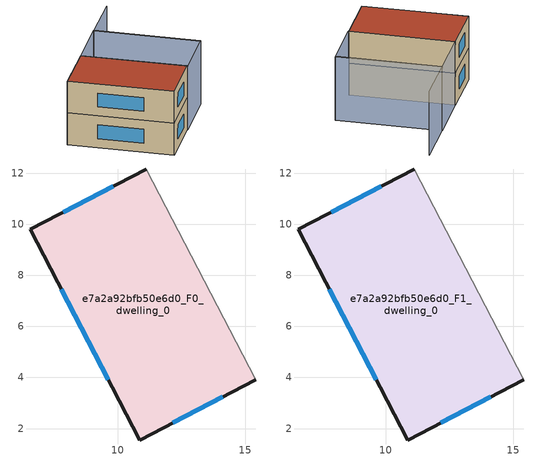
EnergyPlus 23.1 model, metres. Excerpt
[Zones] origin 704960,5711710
e7a2a92bfb50e6d0_F0_dwelling_0
 floor ground (EU_floor_Construction): 11.12,12.16 15.42,3.92 10.86,1.55 6.57,9.81 z0
 wall outside (EU_wall_Construction): 11.12,12.16 6.57,9.81 10.86,1.55 15.42,3.92 z0:3
 wall adiabatic (EU_wall_Construction): 15.42,3.92 11.12,12.16 z0:3
 window (EU_Window_Construction): 9.82,11.49 7.87,10.48 / 12.16,2.23 14.12,3.24 / 7.79,7.45 9.64,3.9 z0.85:2.15
e7a2a92bfb50e6d0_F1_dwelling_0
 floor to e7a2a92bfb50e6d0_F0_dwelling_0 (EU_floor_Construction): 11.12,12.16 15.42,3.92 10.86,1.55 6.57,9.81 z3
 wall outside (EU_wall_Construction): 11.12,12.16 6.57,9.81 10.86,1.55 15.42,3.92 z3:6
 wall adiabatic (EU_wall_Construction): 15.42,3.92 11.12,12.16 z3:6
 window (EU_Window_Construction): 9.82,11.49 7.87,10.48 / 12.16,2.23 14.12,3.24 / 7.79,7.45 9.64,3.9 z3.85:5.15
 roof outside (EU_roof_Construction): 15.42,3.92 11.12,12.16 6.57,9.81 10.86,1.55 z6
shading: 19.88,6.23 15.6,14.48 / 15.6,14.48 20.06,16.79 / 15.42,3.9 11.12,12.16 / 11.12,12.16 15.66,14.53 / 15.66,14.53 19.97,6.27 / 19.97,6.27 15.42,3.9 z0:6
[Building]
EU S2 Campaign: North Axis=0; Terrain=City; Solar Distribution=FullExterior
[Site:Location]
London: Latitude=51.5; Longitude=-0.5; Time Zone=0; Elevation=25
[SizingPeriod:WeatherFileDays]
AnnualSizingPeriod: Begin Month=1; Begin Day of Month=1; End Month=12; End Day of Month=31; Day of Week for Start Day=Monday; Use Weather File Daylight Saving Period=No; Use Weather File Rain and Snow Indicators=No
[MATERIAL]
EU_InternalMass_Material: Roughness=MediumRough; Thickness=0.1; Conductivity=1; Density=1800; Specific Heat=900; Thermal Absorptance=0.9; Solar Absorptance=0.7; Visible Absorptance=0.7
[MATERIAL:NOMASS] Roughness=MediumRough; Thermal Absorptance=0.9; Solar Absorptance=0.7; Visible Absorptance=0.7
Name | Thermal Resistance
EU_wall_NoMass | 0.71061
EU_roof_NoMass | 2.41608
EU_floor_NoMass | 1.75078
[WINDOWMATERIAL:SIMPLEGLAZINGSYSTEM]
EU_Window_SimpleGlazing: UFactor=2.64892; Solar Heat Gain Coefficient=0.76; Visible Transmittance=0.76
[CONSTRUCTION]
EU_wall_Construction: EU_wall_NoMass
EU_roof_Construction: EU_roof_NoMass
EU_floor_Construction: EU_floor_NoMass
EU_Window_Construction: EU_Window_SimpleGlazing
EU_InternalMass_Construction: EU_InternalMass_Material
[ZONE] Type=1; Multiplier=1; Ceiling Height=autocalculate; Volume=143.037; Floor Area=autocalculate; Part of Total Floor Area=Yes
e7a2a92bfb50e6d0_F0_dwelling_0; e7a2a92bfb50e6d0_F1_dwelling_0
[INTERNALMASS] Construction=EU_InternalMass_Construction; Surface Area=47.679
Name | Zone or ZoneList
e7a2a92bfb50e6d0_F0_dwelling_0_EU_InternalMass | e7a2a92bfb50e6d0_F0_dwelling_0
e7a2a92bfb50e6d0_F1_dwelling_0_EU_InternalMass | e7a2a92bfb50e6d0_F1_dwelling_0
[OTHEREQUIPMENT] Fuel Type=Electricity; Design Level Calculation Method=Watts/Area; Power per Zone Floor Area=1; Fraction Latent=0; Fraction Radiant=0; Fraction Lost=0; Carbon Dioxide Generation Rate=0; EndUse Subcategory=EU_Step8_InternalGains
Name | Zone or ZoneList or Space or SpaceList | Schedule
EU_Step8_InternalGain_e7a2a92bfb50e6d0_F0_dwelling_0_f000 | e7a2a92bfb50e6d0_F0_dwelling_0 | EU_Step8_GainSchedule_e7a2a92bfb50e6d0_F0_dwelling_0_f000
EU_Step8_InternalGain_e7a2a92bfb50e6d0_F1_dwelling_0_f000 | e7a2a92bfb50e6d0_F1_dwelling_0 | EU_Step8_GainSchedule_e7a2a92bfb50e6d0_F1_dwelling_0_f000
[ZONEVENTILATION:DESIGNFLOWRATE] Schedule=EU_AlwaysOn; Design Flow Rate Calculation Method=AirChanges/Hour; Air Changes per Hour=0.496673; Ventilation Type=Natural; Fan Pressure Rise=0; Fan Total Efficiency=1; Constant Term Coefficient=1; Temperature Term Coefficient=0; Velocity Term Coefficient=0; Velocity Squared Term Coefficient=0; Minimum Indoor Temperature=-100; Maximum Indoor Temperature=100; Delta Temperature=-100; Minimum Outdoor Temperature=-100; Maximum Outdoor Temperature=100; Maximum Wind Speed=40
Name | Zone or ZoneList or Space or SpaceList
EU_ConstantAir_e7a2a92bfb50e6d0_F0_dwelling_0 | e7a2a92bfb50e6d0_F0_dwelling_0
EU_ConstantAir_e7a2a92bfb50e6d0_F1_dwelling_0 | e7a2a92bfb50e6d0_F1_dwelling_0
[HVACTEMPLATE:THERMOSTAT] Constant Heating Setpoint=20; Constant Cooling Setpoint=50
EU_HeatOnly_e7a2a92bfb50e6d0_F0_dwelling_0; EU_HeatOnly_e7a2a92bfb50e6d0_F1_dwelling_0
[HVACTEMPLATE:ZONE:IDEALLOADSAIRSYSTEM] System Availability Schedule=EU_AlwaysOn; Maximum Heating Supply Air Temperature=50; Minimum Cooling Supply Air Temperature=13; Maximum Heating Supply Air Humidity Ratio=0.0156; Minimum Cooling Supply Air Humidity Ratio=0.0077; Heating Limit=NoLimit; Cooling Limit=NoLimit; Heating Availability Schedule=EU_AlwaysOn; Cooling Availability Schedule=EU_CoolingOff; Dehumidification Control Type=ConstantSensibleHeatRatio; Cooling Sensible Heat Ratio=0.7; Dehumidification Setpoint=60; Humidification Control Type=None; Humidification Setpoint=30; Outdoor Air Method=None; Outdoor Air Flow Rate per Person=0.00944; Outdoor Air Flow Rate per Zone Floor Area=0; Outdoor Air Flow Rate per Zone=0; Demand Controlled Ventilation Type=None; Outdoor Air Economizer Type=NoEconomizer; Heat Recovery Type=None; Sensible Heat Recovery Effectiveness=0.7; Latent Heat Recovery Effectiveness=0.65
Name | Template Thermostat
e7a2a92bfb50e6d0_F0_dwelling_0 | EU_HeatOnly_e7a2a92bfb50e6d0_F0_dwelling_0
e7a2a92bfb50e6d0_F1_dwelling_0 | EU_HeatOnly_e7a2a92bfb50e6d0_F1_dwelling_0
[SIZING:ZONE] Zone Cooling Design Supply Air Temperature Input Method=SupplyAirTemperature; Zone Cooling Design Supply Air Temperature=13; Zone Heating Design Supply Air Temperature Input Method=SupplyAirTemperature; Zone Heating Design Supply Air Temperature=50; Zone Cooling Design Supply Air Humidity Ratio=0.008; Zone Heating Design Supply Air Humidity Ratio=0.008; Cooling Design Air Flow Method=DesignDay; Cooling Design Air Flow Rate=0; Cooling Minimum Air Flow per Zone Floor Area=0.000762; Cooling Minimum Air Flow=0; Cooling Minimum Air Flow Fraction=0.2; Heating Design Air Flow Method=DesignDay; Heating Design Air Flow Rate=0; Heating Maximum Air Flow per Zone Floor Area=0.002032; Heating Maximum Air Flow=0.141576; Heating Maximum Air Flow Fraction=0.3; Account for Dedicated Outdoor Air System=No; Dedicated Outdoor Air System Control Strategy=NeutralSupplyAir; Dedicated Outdoor Air Low Setpoint Temperature for Design=autosize; Dedicated Outdoor Air High Setpoint Temperature for Design=autosize; Zone Load Sizing Method=Sensible Load Only No Latent Load; Zone Latent Cooling Design Supply Air Humidity Ratio Input Method=HumidityRatioDifference; Zone Cooling Design Supply Air Humidity Ratio Difference=0.005; Zone Latent Heating Design Supply Air Humidity Ratio Input Method=HumidityRatioDifference; Zone Humidification Design Supply Air Humidity Ratio Difference=0.005
e7a2a92bfb50e6d0_F0_dwelling_0; e7a2a92bfb50e6d0_F1_dwelling_0
[SCHEDULE:CONSTANT]
Name | Hourly Value
EU_AlwaysOn | 1
EU_CoolingOff | 0
[SCHEDULE:FILE] Column Number=1; Rows to Skip at Top=0; Number of Hours of Data=8760; Column Separator=Comma; Interpolate to Timestep=No; Minutes per Item=60; Adjust Schedule for Daylight Savings=Yes
Name | File
EU_Step8_GainSchedule_e7a2a92bfb50e6d0_F0_dwelling_0_f000 | ../../schedules/e7a2a92bfb50e6d0/e7a2a92bfb50e6d0_F0_dwelling_0_f000_gain.csv
EU_Step8_GainSchedule_e7a2a92bfb50e6d0_F1_dwelling_0_f000 | ../../schedules/e7a2a92bfb50e6d0/e7a2a92bfb50e6d0_F1_dwelling_0_f000_gain.csv
